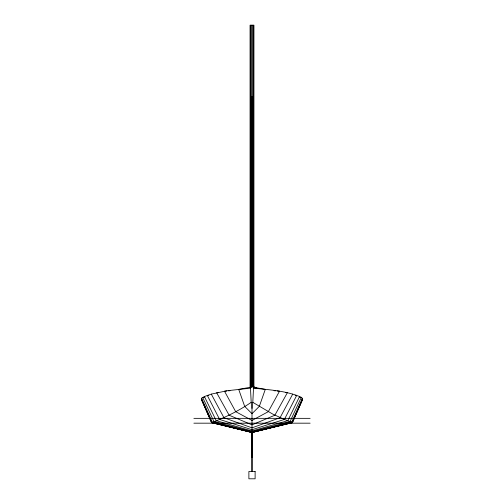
<?xml version="1.0" encoding="UTF-8"?>
<svg xmlns="http://www.w3.org/2000/svg" width="504" height="504" viewBox="0 0 504 504"><rect width="100%" height="100%" fill="white"/><g stroke="black" fill="none" stroke-linecap="round" stroke-linejoin="round"><path stroke-width="0.76" d="M201.411 399.401L211.567 422.554L252 432.495L292.465 422.642L292.238 422.339L302.589 398.834M302.589 399.294L292.433 422.554L252 432.495L211.623 422.654C224.91 417.558 239.104 410.722 251.194 402.331L250.482 388.168L252.063 385.799L255.27 388.338C269.041 389.743 283.065 390.751 296.264 395.243C298.053 396.251 303.817 397.108 302.135 399.817M252.472 457.487L252.599 432.401M252 431.588L252 408.404L252.806 402.331L253.518 388.168L252.063 385.799M302.501 399.685L292.377 422.654L276.286 426.34M302.45 398.217L291.759 422.031L252 432.243L212.241 422.031L201.55 398.217L203.093 397.234M299.584 396.535L287.797 420.664L252 431.008L216.203 420.664L204.416 396.535L203.515 397.007M292.704 394.109L280.048 417.734L252 427.858L223.952 417.734L211.296 394.109L204.416 396.535M251.937 385.969L250.482 388.168L227.033 390.751L211.296 394.109M201.55 398.217L201.411 399.577L201.865 399.817M274.768 426.712L252 432.319L229.232 426.712M250.463 387.248L238.707 389.359L244.679 406.381L252 413.677L259.321 406.381L265.293 389.359L253.537 387.248M226.838 390.972L224.482 391.173L235.689 411.667L252 420.449L268.311 411.667L279.518 391.173L277.162 390.972M228.407 390.833L229.975 390.701M218.207 392.622L216.638 392.729L229.137 415.22L252 424.859L274.863 415.22L287.362 392.729L285.793 392.622M208.851 395.312L207.289 395.394L219.618 419.435L252 429.736L284.382 419.435L292.207 422.308L252 432.413L211.762 422.339L201.411 398.834M204.233 397.379L202.696 397.448L213.898 421.457L252 431.752L290.102 421.457L301.304 397.448L299.767 397.379M193.876 418.345L310.124 418.345M193.876 423.177L310.124 423.177M295.149 395.312L296.711 395.394L284.382 419.435L272.582 413.998L252.806 402.331M274.025 390.701L275.594 390.833M253.518 388.168L255.27 388.338L252.063 385.969L257.872 388.597M227.713 426.34L211.623 422.654L201.499 399.685M251.194 402.331L252 408.404M251.401 432.401L251.528 457.487M253.94 387.626L253.94 25.2L250.06 25.2L250.06 387.626M253.569 25.2L253.569 386.839M252.599 25.2L252.599 386.051M252 96.566L252 386.637M251.937 385.799L251.937 386.228M251.401 25.2L251.401 386.839M250.431 25.2L250.431 387.626M252.321 431.651L251.679 431.651L251.679 471.265L252.321 471.265L252.321 431.651M255.118 471.479L248.882 471.479L248.882 478.8L255.118 478.8L255.118 471.479"/></g></svg>
